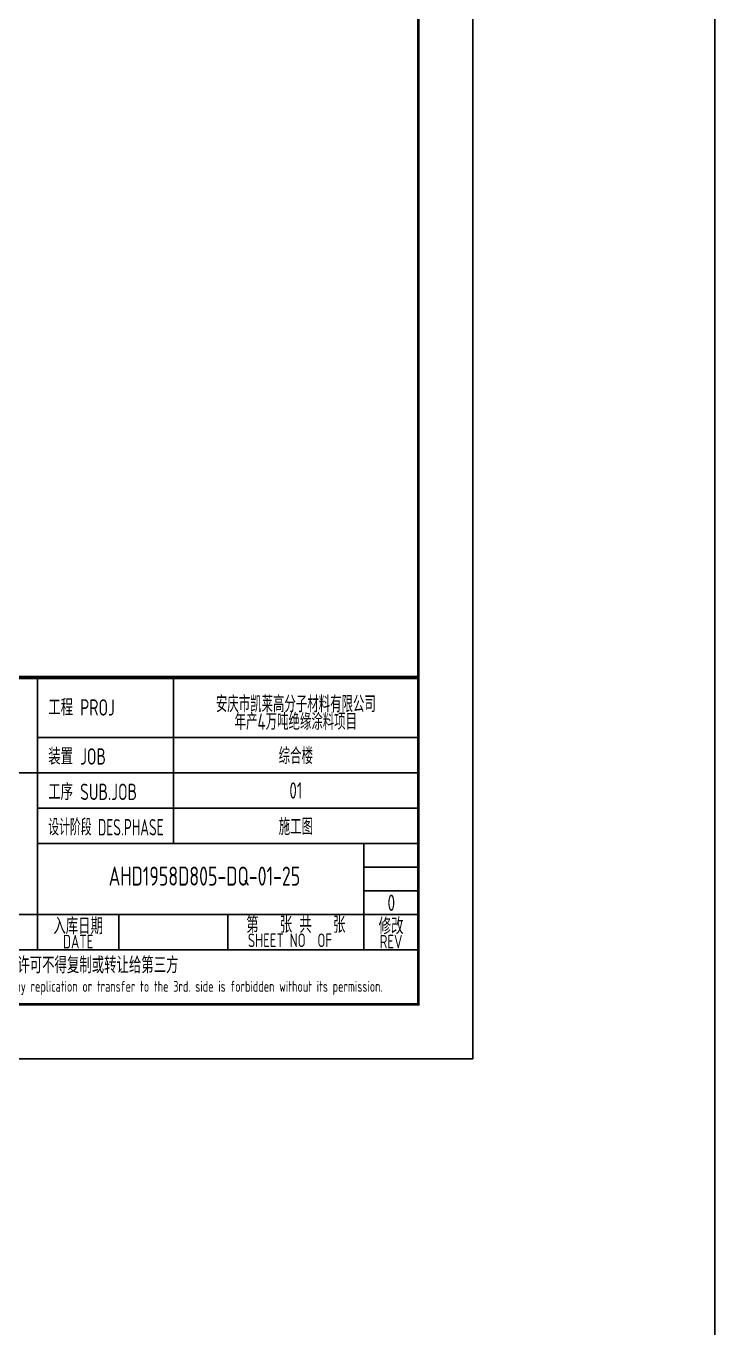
# Model space of a CAD drawing. Extents: x 6250600 to 6678662, y -692028 to -290561.
# Drawn here: x 6666002 to 6678662, y -376870 to -352967 of the extents above; entities that cross this region are included whole.
import ezdxf
from ezdxf.enums import TextEntityAlignment as Align

# ---------------------------------------------------------------- set-up
doc = ezdxf.new("R2010")
doc.units = 0
doc.header["$LTSCALE"] = 1000
doc.header["$MEASUREMENT"] = 0
doc.layers.get('0').update_dxf_attribs({"linetype": 'CONTINUOUS'})
doc.layers.add('AXIS', color=3, linetype='CONTINUOUS')
doc.layers.add('PUB_TITLE', color=4, linetype='CONTINUOUS')
doc.styles.add('AHD', font='sceie.shx', dxfattribs={"width": 0.7, "bigfont": 'sceic.shx'})
doc.styles.add('sceie', font='sceie.shx', dxfattribs={"width": 0.7, "bigfont": 'sceic.shx'})
doc.styles.add('TSSD_Rein', font='Tssdeng.shx', dxfattribs={"width": 0.7, "bigfont": 'hztxt.shx'})

msp = doc.modelspace()

# ---------------------------------------------------------------- linework, layer by layer
for p, q in [((6666210.4, -369927.3), (6666210.4, -364927.3)), ((6668710.4, -367977.3), (6668710.4, -364927.3)), ((6673210.4, -370927.3), (6673210.4, -364927.3)), ((6666210.4, -366027.3), (6673210.4, -366027.3)), ((6655210.4, -366677.3), (6673210.4, -366677.3)), ((6666210.4, -367327.3), (6673210.4, -367327.3)), ((6666210.4, -367977.3), (6673210.4, -367977.3)), ((6672210.4, -369927.3), (6672210.4, -367977.3)), ((6672210.4, -368410.6), (6673210.4, -368410.6)), ((6672210.4, -368844), (6673210.4, -368844)), ((6655210.4, -369277.3), (6673210.4, -369277.3)), ((6667710.4, -369927.3), (6667710.4, -369277.3)), ((6669710.4, -369927.3), (6669710.4, -369277.3)), ((6655210.4, -369927.3), (6673210.4, -369927.3)), ((6655210.4, -370927.3), (6673210.4, -370927.3))]:
    msp.add_line(p, q)
at = {"color": 1}
msp.add_lwpolyline([(6250600.1, -290560.5), (6678662.3, -290560.5), (6678662.3, -619057.4), (6250600.1, -619057.4)], close=True, dxfattribs=at)
msp.add_lwpolyline([(6673210.4, -364927.3, 70, 70, 0), (6655210.4, -364927.3, 70, 70, 0), (6655210.4, -370927.3, 0, 0, 0)], format="xyseb")
at = {"layer": 'PUB_TITLE', "linetype": 'Continuous'}
msp.add_lwpolyline([(6614810.4, -371927.3), (6674210.4, -371927.3), (6674210.4, -329927.3), (6614810.4, -329927.3)], close=True, dxfattribs=at)
at = {"layer": 'PUB_TITLE', "const_width": 50}
msp.add_lwpolyline([(6617310.4, -370927.3), (6673210.4, -370927.3), (6673210.4, -330927.3), (6617310.4, -330927.3)], close=True, dxfattribs=at)

# ---------------------------------------------------------------- texts
at = {"style": 'AHD'}
for s, width, p in [('工程 PROJ', 0.8, (6666410.4, -365627.3)), ('工程 PROJ', 0.8, (6666410.4, -365627.3)), ('装置 JOB', 0.8, (6666410.4, -366527.3)), ('装置 JOB', 0.8, (6666410.4, -366527.3)), ('工序 SUB.JOB', 0.8, (6666410.4, -367177.3)), ('工序 SUB.JOB', 0.8, (6666410.4, -367177.3)), ('设计阶段 DES.PHASE', 0.7, (6666410.4, -367827.3)), ('设计阶段 DES.PHASE', 0.7, (6666410.4, -367827.3))]:
    msp.add_text(s, height=300, dxfattribs=dict(at, width=width)).set_placement(p)
at = {"style": 'AHD', "width": 0.8}
for s, height, p in [('第   张 共   张', 300, (6670960.4, -369452.3)), ('入库日期', 300, (6666960.4, -369477.3)), ('入库日期', 300, (6666960.4, -369477.3)), ('修改', 300, (6672710.4, -369477.3)), ('修改', 300, (6672710.4, -369477.3)), ('DATE', 250, (6666960.4, -369777.3)), ('DATE', 250, (6666960.4, -369777.3)), ('SHEET NO  OF  ', 250, (6670960.4, -369752.3)), ('SHEET NO  OF  ', 250, (6670960.4, -369752.3)), ('REV', 250, (6672710.4, -369777.3)), ('REV', 250, (6672710.4, -369777.3)), ('本文件专有权属安徽华东化工医药工程有限责任公司所有,未经许可不得复制或转让给第三方', 300, (6664210.4, -370227.3)), ('本文件专有权属安徽华东化工医药工程有限责任公司所有,未经许可不得复制或转让给第三方', 300, (6664210.4, -370227.3)), ('The proprietary right of this document belongs to Anhui Huadong Chemical And Medical Engineering  Co.,Ltd.  and any replication or transfer to the 3rd. side is forbidden without its permission. ', 200, (6664210.4, -370627.3)), ('The proprietary right of this document belongs to Anhui Huadong Chemical And Medical Engineering  Co.,Ltd.  and any replication or transfer to the 3rd. side is forbidden without its permission. ', 200, (6664210.4, -370627.3))]:
    msp.add_text(s, height=height, dxfattribs=at).set_placement(p, align=Align.MIDDLE)
at = {"width": 0.8}
for tag, text, height, style, p in [('AHD1958D805-DQ-01-25', '200320-02-040', 350, 'sceie', (6669281.1, -368573.6)), ('0', '0', 300, 'AHD', (6672714.4, -369063.4)), ('0', '0', 300, 'AHD', (6672714.4, -369063.4))]:
    msp.add_attdef(tag, text=text, height=height, dxfattribs=dict(at, style=style)).set_placement(p, align=Align.MIDDLE)
at = {"layer": 'AXIS', "style": 'TSSD_Rein', "width": 0.7}
for s, p in [('安庆市凯莱高分子材料有限公司', (6670960.4, -365399.7)), ('年产4万吨绝缘涂料项目', (6670960.4, -365722.7)), ('综合楼', (6670960.4, -366352.3)), ('01', (6670960.4, -367002.3)), ('施工图', (6670960.4, -367652.3))]:
    msp.add_text(s, height=300, dxfattribs=at).set_placement(p, align=Align.MIDDLE)

doc.saveas('drawing.dxf')
